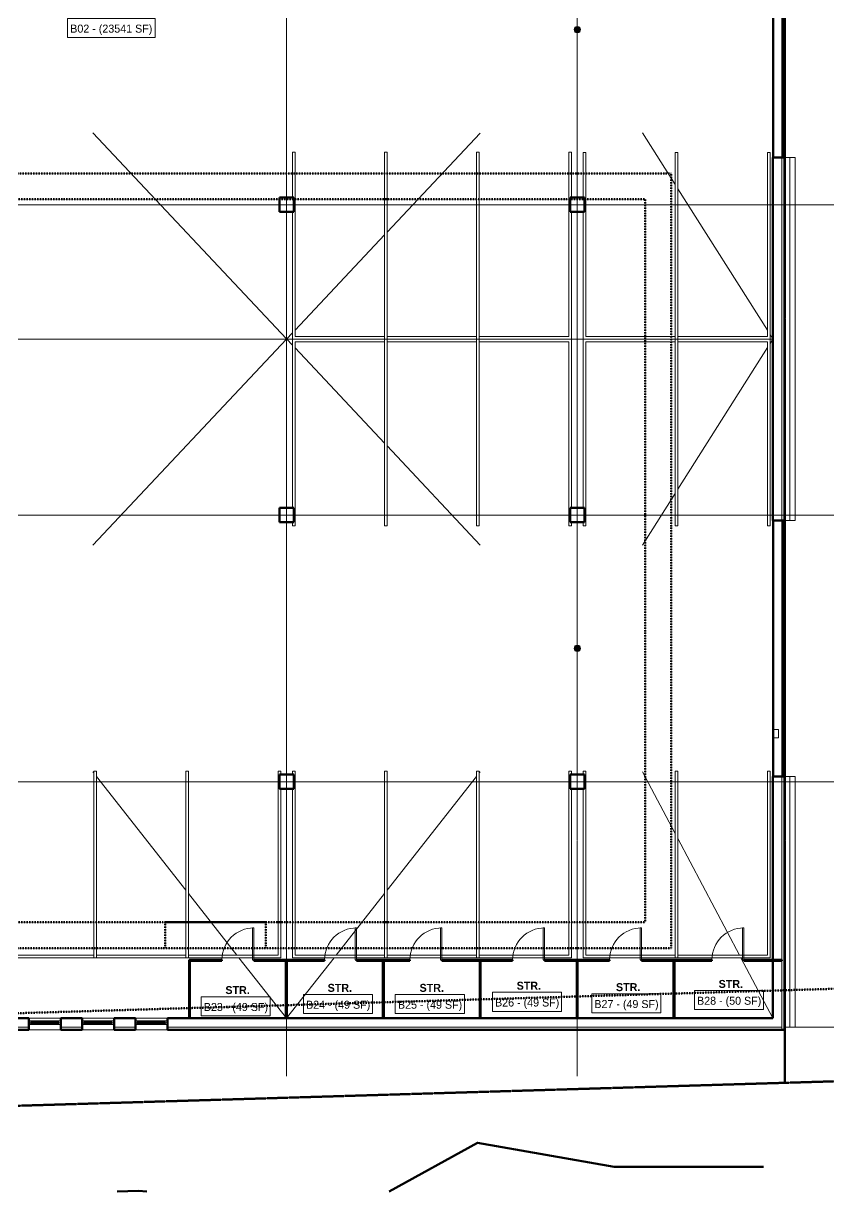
# Model space of a CAD drawing. Header units: inches. Extents: x -4235 to -464, y 9706 to 12365.
# Drawn here: x -2796 to -1891, y 9706 to 11020 of the extents above; entities that cross this region are included whole.
import ezdxf

# ---------------------------------------------------------------- set-up
doc = ezdxf.new("R2010")
doc.units = ezdxf.units.IN
doc.header["$MEASUREMENT"] = 0
for name, pattern in [('Dash 1_16_', [0.125, 0.0625, -0.0625]), ('Double Dash 3_8_', [1, 0.375, -0.125, 0.125, -0.125, 0.125, -0.125]), ('Grid Line 1_2_', [0.875, 0.5, -0.125, 0.125, -0.125])]:
    doc.linetypes.add(name, pattern=pattern)
for name, color, linetype, lineweight in [('0-1', 7, 'Continuous', 5), ('0-2', 7, 'Continuous', 9), ('A-AREA-IDEN', 2, 'Continuous', 9), ('A-DOOR-2', 7, 'Continuous', 9), ('A-FLOR-4', 71, 'Continuous', 13), ('A-FLOR-5', 192, 'Continuous', 9), ('A-FLOR-6', 50, 'Continuous', 13), ('A-GENM-1', 7, 'Continuous', 9), ('A-GLAZ-CWMG', 51, 'Continuous', 9), ('A-GLAZ-CWMG-4', 51, 'Continuous', 50), ('A-WALL', 113, 'Continuous', 13), ('C-BLDG-PADS-1', 10, 'Continuous', 9), ('C-BLDG-PADS-2', 254, 'Continuous', 9), ('C-BLDG-PADS-3', 7, 'Continuous', 9), ('C-PROP-LINE', 91, 'Double Dash 3_8_', 50), ('C-PROP-LINE-1', 91, 'Dash 1_16_', 50), ('C-TOPO', 7, 'Continuous', 9), ('C-TOPO-3', 10, 'Continuous', 9), ('C-TOPO-4', 254, 'Continuous', 9), ('C-TOPO-MAJR-1', 253, 'Continuous', 70), ('E-FIRE', 2, 'Continuous', 9), ('P-SANR-FIXT', 6, 'Continuous', 9), ('S-COLS', 52, 'Continuous', 9), ('S-COLS-1', 52, 'Continuous', 50), ('S-FNDN-1', 250, 'Continuous', 50), ('S-FNDN-2', 254, 'Continuous', 9), ('S-FNDN-3', 10, 'Continuous', 9), ('S-FNDN-5', 32, 'Continuous', 50), ('S-FNDN-6', 32, 'Continuous', 9), ('S-GRID-1', 1, 'Grid Line 1_2_', 9)]:
    doc.layers.add(name, color=color, linetype=linetype, lineweight=lineweight)
doc.styles.add('Century Gothic', font='ufonts.com_century-gothic.ttf', dxfattribs={"height": 9})
doc.styles.add('Century Gothic_B', font='GOTHICB.TTF', dxfattribs={"height": 9})

# ---------------------------------------------------------------- blocks, each defined once
blk = doc.blocks.new('CTR  - Topography_rvt-1-BACKGROUND - BASEMENT')
at = {"layer": 'C-BLDG-PADS-1'}
for p, q in [((-1940.3, 9891.2), (-1940.3, 9901.2)), ((-2420.9, 9888.2), (-2265.7, 9888.2)), ((-1961.2, 9888.2), (-1940.3, 9888.2)), ((-1940.3, 9888.2), (-1940.3, 9891.2))]:
    blk.add_line(p, q, dxfattribs=at)
at = {"layer": 'C-BLDG-PADS-2'}
for p, q in [((-1940.3, 10461.2), (-1940.3, 10869.2)), ((-1940.3, 9901.2), (-1940.3, 10173.2))]:
    blk.add_line(p, q, dxfattribs=at)
at = {"layer": 'C-BLDG-PADS-3'}
for p, q in [((-1940.3, 10869.2), (-1940.3, 11157.2)), ((-1940.3, 10173.2), (-1940.3, 10461.2))]:
    blk.add_line(p, q, dxfattribs=at)
at = {"layer": 'C-TOPO'}
blk.add_line((-1787.5, 9891.2), (-1940.3, 9891.2), dxfattribs=at)
at = {"layer": 'C-TOPO-3'}
for p, q in [((-2806.5, 9888.2), (-2790.3, 9888.2)), ((-2754.3, 9888.2), (-2730.3, 9888.2)), ((-2694.3, 9888.2), (-2670.3, 9888.2)), ((-2634.3, 9888.2), (-2420.9, 9888.2)), ((-2420.9, 9888.2), (-2296.1, 9888.2)), ((-2296.1, 9888.2), (-2290.2, 9888.2)), ((-2290.2, 9888.2), (-2270, 9888.2)), ((-2270, 9888.2), (-2265.7, 9888.2)), ((-2265.7, 9888.2), (-1961.2, 9888.2)), ((-1961.2, 9888.2), (-1940.3, 9888.2)), ((-1940.3, 9888.2), (-1940.3, 9891.2))]:
    blk.add_line(p, q, dxfattribs=at)
at = {"layer": 'C-TOPO-4'}
for p, q in [((-2790.3, 9888.2), (-2754.3, 9888.2)), ((-2730.3, 9888.2), (-2694.3, 9888.2)), ((-2670.3, 9888.2), (-2634.3, 9888.2))]:
    blk.add_line(p, q, dxfattribs=at)
at = {"layer": 'C-TOPO-MAJR-1', "flags": 128}
for points in [[(-2384.8, 9706.2), (-2285.5, 9761.2), (-2131.9, 9734.1), (-1963.9, 9734.1)], [(-2690.7, 9706.2), (-2667, 9707), (-2657.5, 9706.2)]]:
    blk.add_lwpolyline(points, dxfattribs=at)
blk = doc.blocks.new('Parking_Stall_Multiple - STANDARD-2088485-BACKGROUND - BASEMENT')
at = {"layer": 'A-GENM-1'}
for p, q in [((190, 314), (0, 314)), ((0, 314), (0, 207.3)), ((3, 210.3), (3, 311)), ((3, 311), (210, 311)), ((210, 314), (206, 314)), ((210, 311), (210, 314)), ((210, 210.3), (0, 210.3)), ((0, 210.3), (0, 103.7)), ((210, 210.3), (3, 210.3)), ((210, 207.3), (210, 210.3)), ((210, 207.3), (210, 210.3)), ((0, 207.3), (210, 207.3)), ((3, 106.7), (3, 207.3)), ((3, 207.3), (210, 207.3)), ((210, 106.7), (0, 106.7)), ((0, 106.7), (0, 0)), ((210, 106.7), (3, 106.7)), ((210, 103.7), (210, 106.7)), ((210, 103.7), (210, 106.7)), ((0, 103.7), (210, 103.7)), ((3, 3), (3, 103.7)), ((3, 103.7), (210, 103.7)), ((210, 3), (3, 3)), ((210, 0), (210, 3)), ((0, 0), (190, 0)), ((206, 0), (210, 0))]:
    blk.add_line(p, q, dxfattribs=at)
blk = doc.blocks.new('Parking_Stall_Multiple - STANDARD-2220512-BACKGROUND - BASEMENT')
at = {"layer": 'A-GENM-1'}
for p, q in [((190, 314), (0, 314)), ((0, 314), (0, 207.3)), ((3, 210.3), (3, 311)), ((3, 311), (210, 311)), ((210, 314), (206, 314)), ((210, 311), (210, 314)), ((210, 210.3), (0, 210.3)), ((0, 210.3), (0, 103.7)), ((210, 210.3), (3, 210.3)), ((210, 207.3), (210, 210.3)), ((210, 207.3), (210, 210.3)), ((0, 207.3), (210, 207.3)), ((3, 106.7), (3, 207.3)), ((3, 207.3), (210, 207.3)), ((210, 106.7), (0, 106.7)), ((0, 106.7), (0, 0)), ((210, 106.7), (3, 106.7)), ((210, 103.7), (210, 106.7)), ((210, 103.7), (210, 106.7)), ((0, 103.7), (210, 103.7)), ((3, 3), (3, 103.7)), ((3, 103.7), (210, 103.7)), ((210, 3), (3, 3)), ((210, 0), (210, 3)), ((0, 0), (190, 0)), ((206, 0), (210, 0))]:
    blk.add_line(p, q, dxfattribs=at)
blk = doc.blocks.new('Parking_Stall_Multiple - STANDARD-V1-BACKGROUND - BASEMENT')
at = {"layer": 'A-GENM-1'}
for p, q in [((143, 314), (0, 314)), ((0, 314), (0, 207.3)), ((3, 210.3), (3, 311)), ((3, 311), (210, 311)), ((210, 314), (159, 314)), ((210, 311), (210, 314)), ((210, 210.3), (0, 210.3)), ((0, 210.3), (0, 103.7)), ((210, 210.3), (3, 210.3)), ((210, 207.3), (210, 210.3)), ((210, 207.3), (210, 210.3)), ((0, 207.3), (210, 207.3)), ((3, 106.7), (3, 207.3)), ((3, 207.3), (210, 207.3)), ((210, 106.7), (0, 106.7)), ((0, 106.7), (0, 0)), ((210, 106.7), (3, 106.7)), ((210, 103.7), (210, 106.7)), ((210, 103.7), (210, 106.7)), ((0, 103.7), (210, 103.7)), ((3, 3), (3, 103.7)), ((3, 103.7), (210, 103.7)), ((210, 3), (3, 3)), ((210, 0), (210, 3)), ((0, 0), (143, 0)), ((159, 0), (210, 0))]:
    blk.add_line(p, q, dxfattribs=at)
blk = doc.blocks.new('Parking_Stall_Multiple - STANDARD-1982617-BACKGROUND - BASEMENT')
at = {"layer": 'A-GENM-1'}
for p, q in [((190, 0), (0, 0)), ((0, 0), (0, -106.7)), ((210, 0), (206, 0)), ((210, -3), (210, 0)), ((3, -103.7), (3, -3)), ((3, -3), (210, -3)), ((210, -103.7), (0, -103.7)), ((0, -103.7), (0, -210.3)), ((210, -103.7), (3, -103.7)), ((210, -106.7), (210, -103.7)), ((210, -106.7), (210, -103.7)), ((0, -106.7), (210, -106.7)), ((3, -207.3), (3, -106.7)), ((3, -106.7), (210, -106.7)), ((210, -207.3), (0, -207.3)), ((0, -207.3), (0, -314)), ((210, -207.3), (3, -207.3)), ((210, -210.3), (210, -207.3)), ((210, -210.3), (210, -207.3)), ((0, -210.3), (210, -210.3)), ((3, -311), (3, -210.3)), ((3, -210.3), (210, -210.3)), ((0, -314), (190, -314)), ((210, -311), (3, -311)), ((206, -314), (210, -314)), ((210, -314), (210, -311))]:
    blk.add_line(p, q, dxfattribs=at)
blk = doc.blocks.new('Parking_Stall_Multiple - STANDARD-1983040-BACKGROUND - BASEMENT')
at = {"layer": 'A-GENM-1'}
for p, q in [((210, 0), (0, 0)), ((0, 0), (0, -106.7)), ((210, -3), (210, 0)), ((3, -103.7), (3, -3)), ((3, -3), (210, -3)), ((210, -103.7), (0, -103.7)), ((0, -103.7), (0, -210.3)), ((210, -103.7), (3, -103.7)), ((210, -106.7), (210, -103.7)), ((210, -106.7), (210, -103.7)), ((0, -106.7), (210, -106.7)), ((3, -207.3), (3, -106.7)), ((3, -106.7), (210, -106.7)), ((210, -207.3), (3, -207.3)), ((210, -210.3), (210, -207.3)), ((0, -210.3), (189.9, -210.3)), ((205.9, -210.3), (210, -210.3))]:
    blk.add_line(p, q, dxfattribs=at)
blk = doc.blocks.new('Parking_Stall_Multiple - STANDARD-V5-BACKGROUND - BASEMENT')
at = {"layer": 'A-GENM-1'}
for p, q in [((143.1, 210.3), (0, 210.3)), ((0, 210.3), (0, 103.7)), ((210, 210.3), (159.1, 210.3)), ((210, 207.3), (210, 210.3)), ((3, 106.7), (3, 207.3)), ((3, 207.3), (210, 207.3)), ((210, 106.7), (0, 106.7)), ((0, 106.7), (0, 0)), ((210, 106.7), (3, 106.7)), ((210, 103.7), (210, 106.7)), ((210, 103.7), (210, 106.7)), ((0, 103.7), (210, 103.7)), ((3, 3), (3, 103.7)), ((3, 103.7), (210, 103.7)), ((210, 3), (3, 3)), ((210, 0), (210, 3)), ((0, 0), (210, 0))]:
    blk.add_line(p, q, dxfattribs=at)
blk = doc.blocks.new('Parking_Stall_Multiple - STANDARD-V6-BACKGROUND - BASEMENT')
at = {"layer": 'A-GENM-1'}
for p, q in [((190, 210.3), (0, 210.3)), ((0, 210.3), (0, 103.7)), ((210, 210.3), (206, 210.3)), ((210, 207.3), (210, 210.3)), ((3, 106.7), (3, 207.3)), ((3, 207.3), (210, 207.3)), ((210, 106.7), (0, 106.7)), ((0, 106.7), (0, 0)), ((210, 106.7), (3, 106.7)), ((210, 103.7), (210, 106.7)), ((210, 103.7), (210, 106.7)), ((0, 103.7), (210, 103.7)), ((3, 3), (3, 103.7)), ((3, 103.7), (210, 103.7)), ((210, 3), (3, 3)), ((210, 0), (210, 3)), ((0, 0), (210, 0))]:
    blk.add_line(p, q, dxfattribs=at)
blk = doc.blocks.new('CHAINLINK GATE - CHAINLINK GATE-2199385-BACKGROUND - BASEMENT')
at = {"layer": 'A-DOOR-2'}
for p, q in [((16.5, 36.5), (18, 36.5)), ((16.5, 0.5), (16.5, 36.5)), ((18, 0.5), (18, 36.5)), ((16.5, 0.5), (18, 0.5))]:
    blk.add_line(p, q, dxfattribs=at)
blk.add_arc((18, 0.5), 36, 90, 180, dxfattribs=at)
blk = doc.blocks.new('CTR - 1st Phase - Common Walls_rvt-1-BACKGROUND - BASEMENT')
at = {"layer": 'S-FNDN-1'}
for p, q in [((-2609, 9966.9), (-2610, 9966.9)), ((-2610, 9966.9), (-2610, 9901.2)), ((-2573, 9966.9), (-2609, 9966.9)), ((-2609, 9901.2), (-2609, 9965.9)), ((-2609, 9965.9), (-2573, 9965.9)), ((-2573, 9965.9), (-2573, 9966.9)), ((-2457.5, 9966.9), (-2537, 9966.9)), ((-2537, 9966.9), (-2537, 9965.9)), ((-2537, 9965.9), (-2501, 9965.9)), ((-2501, 9965.9), (-2501, 9901.2)), ((-2500, 9901.2), (-2500, 9965.9)), ((-2500, 9965.9), (-2457.5, 9965.9)), ((-2457.5, 9965.9), (-2457.5, 9966.9)), ((-2361.5, 9966.9), (-2421.5, 9966.9)), ((-2421.5, 9966.9), (-2421.5, 9965.9)), ((-2421.5, 9965.9), (-2392, 9965.9)), ((-2392, 9965.9), (-2392, 9901.2)), ((-2391, 9901.2), (-2391, 9965.9)), ((-2391, 9965.9), (-2361.5, 9965.9)), ((-2361.5, 9965.9), (-2361.5, 9966.9)), ((-2246, 9966.9), (-2325.5, 9966.9)), ((-2325.5, 9966.9), (-2325.5, 9965.9)), ((-2325.5, 9965.9), (-2283, 9965.9)), ((-2283, 9965.9), (-2283, 9901.2)), ((-2282, 9901.2), (-2282, 9965.9)), ((-2282, 9965.9), (-2246, 9965.9)), ((-2246, 9965.9), (-2246, 9966.9)), ((-2137, 9966.9), (-2210, 9966.9)), ((-2210, 9966.9), (-2210, 9965.9)), ((-2210, 9965.9), (-2174, 9965.9)), ((-2174, 9965.9), (-2174, 9901.2)), ((-2173, 9901.2), (-2173, 9965.9)), ((-2173, 9965.9), (-2137, 9965.9)), ((-2137, 9965.9), (-2137, 9966.9)), ((-2021.9, 9966.9), (-2101, 9966.9)), ((-2101, 9966.9), (-2101, 9965.9)), ((-2101, 9965.9), (-2065, 9965.9)), ((-2065, 9965.9), (-2065, 9901.2)), ((-2064, 9901.2), (-2064, 9965.9)), ((-2064, 9965.9), (-2021.9, 9965.9)), ((-2021.9, 9965.9), (-2021.9, 9966.9)), ((-1943.3, 9966.9), (-1985.9, 9966.9)), ((-1985.9, 9966.9), (-1985.9, 9965.9)), ((-1985.9, 9965.9), (-1943.3, 9965.9)), ((-1943.3, 9965.9), (-1943.3, 9966.9)), ((-2610, 9901.2), (-2609, 9901.2)), ((-2501, 9901.2), (-2500, 9901.2)), ((-2392, 9901.2), (-2391, 9901.2)), ((-2283, 9901.2), (-2282, 9901.2)), ((-2174, 9901.2), (-2173, 9901.2)), ((-2065, 9901.2), (-2064, 9901.2))]:
    blk.add_line(p, q, dxfattribs=at)
at = {"layer": 'S-FNDN-2'}
for p, q in [((-2610, 9966.9), (-2609, 9966.9)), ((-2610, 9966.9), (-2610, 9901.2)), ((-2573, 9966.9), (-2609, 9966.9)), ((-2609, 9901.2), (-2609, 9965.9)), ((-2609, 9965.9), (-2573, 9965.9)), ((-2573, 9966.9), (-2573, 9965.9)), ((-2537, 9965.9), (-2537, 9966.9)), ((-2457.5, 9966.9), (-2537, 9966.9)), ((-2537, 9965.9), (-2501, 9965.9)), ((-2501, 9965.9), (-2501, 9901.2)), ((-2500, 9901.2), (-2500, 9965.9)), ((-2500, 9965.9), (-2457.5, 9965.9)), ((-2457.5, 9966.9), (-2457.5, 9965.9)), ((-2421.5, 9965.9), (-2421.5, 9966.9)), ((-2361.5, 9966.9), (-2421.5, 9966.9)), ((-2421.5, 9965.9), (-2392, 9965.9)), ((-2392, 9965.9), (-2392, 9901.2)), ((-2391, 9901.2), (-2391, 9965.9)), ((-2391, 9965.9), (-2361.5, 9965.9)), ((-2361.5, 9966.9), (-2361.5, 9965.9)), ((-2325.5, 9965.9), (-2325.5, 9966.9)), ((-2246, 9966.9), (-2325.5, 9966.9)), ((-2325.5, 9965.9), (-2283, 9965.9)), ((-2283, 9965.9), (-2283, 9901.2)), ((-2282, 9901.2), (-2282, 9965.9)), ((-2282, 9965.9), (-2246, 9965.9)), ((-2246, 9966.9), (-2246, 9965.9)), ((-2210, 9965.9), (-2210, 9966.9)), ((-2137, 9966.9), (-2210, 9966.9)), ((-2210, 9965.9), (-2174, 9965.9)), ((-2174, 9965.9), (-2174, 9901.2)), ((-2173, 9901.2), (-2173, 9965.9)), ((-2173, 9965.9), (-2137, 9965.9)), ((-2137, 9966.9), (-2137, 9965.9)), ((-2101, 9965.9), (-2101, 9966.9)), ((-2021.9, 9966.9), (-2101, 9966.9)), ((-2101, 9965.9), (-2065, 9965.9)), ((-2065, 9965.9), (-2065, 9901.2)), ((-2064, 9901.2), (-2064, 9965.9)), ((-2064, 9965.9), (-2021.9, 9965.9)), ((-2021.9, 9966.9), (-2021.9, 9965.9)), ((-1985.9, 9965.9), (-1985.9, 9966.9)), ((-1953.3, 9966.9), (-1985.9, 9966.9)), ((-1985.9, 9965.9), (-1953.3, 9965.9))]:
    blk.add_line(p, q, dxfattribs=at)
at = {"layer": 'S-FNDN-3'}
for p, q in [((-1943.3, 9966.9), (-1953.3, 9966.9)), ((-1953.3, 9965.9), (-1943.3, 9965.9)), ((-1943.3, 9966.9), (-1943.3, 9965.9)), ((-2609, 9901.2), (-2610, 9901.2)), ((-2500, 9901.2), (-2501, 9901.2)), ((-2391, 9901.2), (-2392, 9901.2)), ((-2282, 9901.2), (-2283, 9901.2)), ((-2173, 9901.2), (-2174, 9901.2)), ((-2064, 9901.2), (-2065, 9901.2))]:
    blk.add_line(p, q, dxfattribs=at)
at = {"layer": '0-2'}
for name, p, rotation in [('Parking_Stall_Multiple - STANDARD-V1-BACKGROUND - BASEMENT', (-2179.8, 10665.2), 89.99999999999953), ('Parking_Stall_Multiple - STANDARD-V5-BACKGROUND - BASEMENT', (-1956.5, 10665.1), 89.99999999999953), ('Parking_Stall_Multiple - STANDARD-1982617-BACKGROUND - BASEMENT', (-2179.8, 10665.2), 270.0000000000005), ('Parking_Stall_Multiple - STANDARD-1983040-BACKGROUND - BASEMENT', (-1956.5, 10665.1), 270.0000000000005), ('Parking_Stall_Multiple - STANDARD-2220512-BACKGROUND - BASEMENT', (-2506.8, 9969.2), 89.99999999999953), ('Parking_Stall_Multiple - STANDARD-2088485-BACKGROUND - BASEMENT', (-2179.8, 9969.2), 89.99999999999953), ('Parking_Stall_Multiple - STANDARD-V6-BACKGROUND - BASEMENT', (-1956.5, 9969.2), 89.99999999999953)]:
    blk.add_blockref(name, p, dxfattribs=dict(at, rotation=rotation))
for p in [(-2555, 9966.4), (-2439.5, 9966.4), (-2343.5, 9966.4), (-2228, 9966.4), (-2119, 9966.4), (-2003.9, 9966.4)]:
    blk.add_blockref('CHAINLINK GATE - CHAINLINK GATE-2199385-BACKGROUND - BASEMENT', p, dxfattribs=at)
blk = doc.blocks.new('Concrete-Rectangular-Column - ONE-1856735-BACKGROUND - BASEMENT')
at = {"layer": 'S-COLS-1'}
for p, q in [((8, 8), (-8, 8)), ((-8, 8), (-8, -8)), ((8, -8), (8, 8)), ((-8, -8), (8, -8))]:
    blk.add_line(p, q, dxfattribs=at)
blk = doc.blocks.new('Basic Wall _ EXT - C8AØF - _10_ CONCRETE _ 2_ EPS INSUL_ - ___-2578963-BACKGROUND - BASEMENT')
at = {"layer": 'S-FNDN-6'}
for p, q in [((-1940.3, 10173.2), (-1934.4, 10173.2)), ((-1934.4, 10173.2), (-1928.4, 10173.2)), ((-1934.4, 10173.2), (-1934.4, 9891.2)), ((-1928.4, 10173.2), (-1928.3, 10173.2)), ((-1928.4, 10173.2), (-1928.4, 9891.2))]:
    blk.add_line(p, q, dxfattribs=at)
blk = doc.blocks.new('Basic Wall _ EXT - C8AØF - _10_ CONCRETE _ 2_ EPS INSUL_ - ___-2578966-BACKGROUND - BASEMENT')
at = {"layer": 'S-FNDN-6'}
for p, q in [((-1940.3, 10869.2), (-1934.4, 10869.2)), ((-1934.4, 10869.2), (-1928.4, 10869.2)), ((-1934.4, 10869.2), (-1934.4, 10461.2)), ((-1928.4, 10869.2), (-1928.3, 10869.2)), ((-1928.4, 10869.2), (-1928.4, 10461.2)), ((-1934.4, 10461.2), (-1940.3, 10461.2)), ((-1928.4, 10461.2), (-1934.4, 10461.2)), ((-1928.3, 10461.2), (-1928.4, 10461.2))]:
    blk.add_line(p, q, dxfattribs=at)
blk = doc.blocks.new('Rectangular Mullion - Louver Frame-2514203-BACKGROUND - BASEMENT')
at = {"layer": 'A-GLAZ-CWMG'}
for p, q in [((-2790.3, 9894.2), (-2790.3, 9898.2)), ((-2754.3, 9898.2), (-2790.3, 9898.2)), ((-2754.3, 9898.2), (-2754.3, 9894.2)), ((-2754.3, 9894.2), (-2790.3, 9894.2))]:
    blk.add_line(p, q, dxfattribs=at)
blk = doc.blocks.new('Rectangular Mullion - louver-2514202-BACKGROUND - BASEMENT')
at = {"layer": 'A-GLAZ-CWMG'}
for p, q in [((-2788.3, 9895.3), (-2788.3, 9896.2)), ((-2788.3, 9895.3), (-2756.3, 9895.3)), ((-2756.3, 9896.2), (-2756.3, 9895.3))]:
    blk.add_line(p, q, dxfattribs=at)
at = {"layer": 'A-GLAZ-CWMG-4'}
for p, q in [((-2756.3, 9896.3), (-2788.3, 9896.3)), ((-2788.3, 9896.3), (-2788.3, 9896.2)), ((-2788.3, 9896.2), (-2756.3, 9896.2)), ((-2756.3, 9896.2), (-2756.3, 9896.3))]:
    blk.add_line(p, q, dxfattribs=at)
blk = doc.blocks.new('Drain-Floor-WATTS-Square-Stainless_Steel_Strainer-Type_FD-1200-M - 2_ Outlet with 5_ Strainer-2528673-BACKGROUND - BASEMENT')
at = {"layer": 'P-SANR-FIXT'}
for p, q in [((-2.707, -2.707), (-2.707, 2.707)), ((-2.707, 2.707), (2.707, 2.707)), ((-2.03025, -2.03025), (-2.03025, 2.03025)), ((-2.03025, 2.03025), (2.03025, 2.03025)), ((-1.3535, -1.3535), (-1.3535, 1.3535)), ((-1.3535, 1.3535), (1.3535, 1.3535)), ((-0.67675, -0.67675), (-0.67675, 0.67675)), ((-0.67675, 0.67675), (0.67675, 0.67675)), ((0, 2.707), (0, -2.707)), ((0.67675, 0.67675), (0.67675, -0.67675)), ((1.3535, 1.3535), (1.3535, -1.3535)), ((2.03025, 2.03025), (2.03025, -2.03025)), ((2.707, 2.707), (2.707, -2.707)), ((-2.707, 0), (2.707, 0)), ((2.707, -2.707), (-2.707, -2.707)), ((2.03025, -2.03025), (-2.03025, -2.03025)), ((1.3535, -1.3535), (-1.3535, -1.3535)), ((0.67675, -0.67675), (-0.67675, -0.67675))]:
    blk.add_line(p, q, dxfattribs=at)
for start, end in [(360, 180), (180, 360)]:
    blk.add_arc((0, 0), 3.5, start, end, dxfattribs=at)
blk = doc.blocks.new('104416 - Fire Extinguishers - Wall - Class A - Light - 2A-2804325-BACKGROUND - BASEMENT')
at = {"layer": 'E-FIRE'}
for p, q in [((13.2, 6.1), (13.2, 5.8)), ((23.2, 6.1), (13.2, 6.1)), ((13.2, 6.1), (23.2, 6.1)), ((13.2, 6.1), (13.2, 5.8)), ((23.2, 5.8), (13.2, 5.8)), ((13.6, 5.8), (22.8, 5.8)), ((13.6, -0.2), (13.6, 5.8)), ((14.4, 6.1), (14.4, 6.3)), ((14.4, 6.3), (14.8, 6.3)), ((14.4, 6.1), (14.4, 6.3)), ((14.8, 6.3), (15, 6.3)), ((14.8, 6.1), (14.8, 6.3)), ((15, 6.3), (15.1, 6.3)), ((15, 6.1), (15, 6.3)), ((15.1, 6.3), (15.2, 6.3)), ((15.1, 6.1), (15.1, 6.3)), ((15.2, 6.3), (15.5, 6.3)), ((15.2, 6.1), (15.2, 6.3)), ((15.5, 6.3), (15.7, 6.3)), ((15.5, 6.1), (15.5, 6.3)), ((15.7, 6.3), (15.9, 6.3)), ((15.7, 6.1), (15.7, 6.3)), ((15.9, 6.1), (15.9, 6.3)), ((15.9, 6.3), (15.9, 6.3)), ((15.9, 6.1), (15.9, 6.3)), ((15.9, 6.1), (15.9, 6.3)), ((22.8, 5.8), (22.8, -0.2)), ((23.2, 5.8), (23.2, 6.1)), ((23.2, 5.8), (23.2, 6.1)), ((22.8, -0.2), (13.6, -0.2))]:
    blk.add_line(p, q, dxfattribs=at)
blk = doc.blocks.new('Family - ___-1878357-BACKGROUND - BASEMENT')
at = {"layer": 'C-PROP-LINE'}
for p, q in [((-1939.8, 9828.6), (-599.3, 9868.8)), ((-3831.8, 9772), (-2096.4, 9823.9)), ((-2096.4, 9823.9), (-1939.8, 9828.6))]:
    blk.add_line(p, q, dxfattribs=at)
blk = doc.blocks.new('Family - ___-2657144-BACKGROUND - BASEMENT')
at = {"layer": 'C-PROP-LINE'}
blk.add_line((-1939.8, 12268.7), (-1939.8, 9828.6), dxfattribs=at)
blk = doc.blocks.new('Family - ___-2835860-BACKGROUND - BASEMENT')
at = {"layer": 'C-PROP-LINE-1'}
for p, q in [((-2067.9, 10851.4), (-3401.4, 10851.4)), ((-2067.9, 9980.2), (-2067.9, 10851.4)), ((-2636.9, 10009.1), (-2636.9, 9980.2)), ((-2523.7, 10009.1), (-2636.9, 10009.1)), ((-2523.7, 9980.2), (-2523.7, 10009.1)), ((-2636.9, 9980.2), (-3860.7, 9980.2)), ((-2067.9, 9980.2), (-2523.7, 9980.2))]:
    blk.add_line(p, q, dxfattribs=at)
blk = doc.blocks.new('Family - ___-2835903-BACKGROUND - BASEMENT')
at = {"layer": 'C-PROP-LINE-1'}
for p, q in [((-2096.8, 10822.5), (-3400.9, 10822.5)), ((-2096.8, 10009.1), (-2096.8, 10822.5)), ((-2096.8, 10009.1), (-3831.8, 10009.1))]:
    blk.add_line(p, q, dxfattribs=at)
blk = doc.blocks.new('Family - ___-2835932-BACKGROUND - BASEMENT')
at = {"layer": 'C-PROP-LINE-1'}
for p, q in [((-2067.9, 10851.4), (-3401.4, 10851.4)), ((-2067.9, 9980.2), (-2067.9, 10851.4)), ((-2067.9, 9980.2), (-3860.7, 9980.2))]:
    blk.add_line(p, q, dxfattribs=at)
blk = doc.blocks.new('Family - ___-2855424-BACKGROUND - BASEMENT')
at = {"layer": 'C-PROP-LINE-1'}
blk.add_line((-3987.1, 9871.4), (-600.6, 9972.8), dxfattribs=at)

msp = doc.modelspace()

# ---------------------------------------------------------------- linework, layer by layer
at = {"layer": 'A-AREA-IDEN', "flags": 128}
for points in [[(-2746.6, 11025.8), (-2647.9, 11025.8), (-2647.9, 11004.3), (-2746.6, 11004.3)], [(-2596.4, 9925.4), (-2518.6, 9925.4), (-2518.6, 9903.9), (-2596.4, 9903.9)], [(-2481.4, 9927.9), (-2403.6, 9927.9), (-2403.6, 9906.4), (-2481.4, 9906.4)], [(-2378, 9927.9), (-2300.2, 9927.9), (-2300.2, 9906.4), (-2378, 9906.4)], [(-2268.8, 9930.4), (-2191, 9930.4), (-2191, 9908.9), (-2268.8, 9908.9)], [(-2157.1, 9928.7), (-2079.3, 9928.7), (-2079.3, 9907.2), (-2157.1, 9907.2)], [(-2041.6, 9932.4), (-1963.8, 9932.4), (-1963.8, 9910.9), (-2041.6, 9910.9)]]:
    msp.add_lwpolyline(points, close=True, dxfattribs=at)
at = {"layer": 'A-FLOR-4'}
for p, q in [((-2500.3, 10824.2), (-2500.3, 11274.2)), ((-2500.3, 10665.3), (-2718.1, 10897)), ((-2282.5, 10896.9), (-2387.2, 10785.5)), ((-2063.2, 10838.9), (-2099.8, 10897)), ((-1959.5, 10675), (-2060.2, 10834.2)), ((-2500.3, 10475.2), (-2500.3, 10808.2)), ((-2390.2, 10782.3), (-2490.8, 10675.2)), ((-2493.8, 10672), (-2500.3, 10665.1)), ((-1953.3, 10665.2), (-1956.5, 10670.2)), ((-2500.3, 10665.3), (-2833.8, 10665.2)), ((-2500.3, 10665.1), (-2833.8, 10665.1)), ((-2718.1, 10433.4), (-2500.3, 10665.1)), ((-2493.8, 10658.4), (-2500.3, 10665.3)), ((-2500.2, 10665.2), (-2493.8, 10665.2)), ((-2179.8, 10665.2), (-2166.8, 10665.2)), ((-1956.5, 10665.2), (-1953.3, 10665.2)), ((-1953.3, 10665.2), (-1956.5, 10660.2)), ((-2390.2, 10548.1), (-2490.8, 10655.2)), ((-1959.5, 10655.5), (-2060.2, 10496.2)), ((-2282.5, 10433.5), (-2387.2, 10544.9)), ((-2063.2, 10491.5), (-2099.8, 10433.5)), ((-2500.3, 10175.2), (-2500.3, 10459.2)), ((-2717.2, 10177.1), (-2718.1, 10178.3)), ((-2613.5, 10045.2), (-2714.2, 10173.3)), ((-2286.5, 10173.2), (-2387.2, 10045.2)), ((-2282.5, 10178.3), (-2283.5, 10177.1)), ((-2063.2, 10108.9), (-2099.8, 10178.3)), ((-2500.3, 9965.9), (-2500.3, 10159.2)), ((-1990.9, 9972.2), (-2060.2, 10103.2)), ((-2556.1, 9972.2), (-2610.5, 10041.4)), ((-2390.2, 10041.4), (-2444.5, 9972.2)), ((-2500.3, 9901.2), (-2553.8, 9969.2)), ((-2446.9, 9969.2), (-2500.3, 9901.2)), ((-1953.3, 9901.2), (-1989.3, 9969.2))]:
    msp.add_line(p, q, dxfattribs=at)
at = {"layer": 'A-FLOR-5'}
for p, q in [((-1953.3, 11896.2), (-1953.3, 10218.9)), ((-1953.3, 10217.4), (-1953.3, 10173.2)), ((-2500, 9901.2), (-2790.3, 9901.2))]:
    msp.add_line(p, q, dxfattribs=at)
at = {"layer": 'A-FLOR-6'}
msp.add_line((-2500.3, 9901.2), (-2500.3, 9965.9), dxfattribs=at)
at = {"layer": 'A-WALL'}
for p, q in [((-1943.3, 12087.2), (-1943.3, 9888.2)), ((-2790.3, 9891.2), (-3894.1, 9891.2)), ((-2730.3, 9891.2), (-2754.3, 9891.2)), ((-2670.3, 9891.2), (-2694.3, 9891.2)), ((-1943.3, 9891.2), (-2634.3, 9891.2))]:
    msp.add_line(p, q, dxfattribs=at)
at = {"layer": 'S-FNDN-5'}
for p, q in [((-1952.9, 11157.2), (-1952.9, 10869.2)), ((-1941.3, 10869.2), (-1941.3, 11157.2)), ((-1940.3, 10869.2), (-1953.3, 10869.2)), ((-1953.3, 10869.2), (-1953.3, 10461.2)), ((-1940.3, 10461.2), (-1940.3, 10869.2)), ((-1953.3, 10461.2), (-1940.3, 10461.2)), ((-1952.9, 10461.2), (-1952.9, 10173.2)), ((-1941.3, 10173.2), (-1941.3, 10461.2)), ((-1940.3, 10173.2), (-1953.3, 10173.2)), ((-1953.3, 10173.2), (-1953.3, 9901.2)), ((-1940.3, 9888.2), (-1940.3, 10173.2)), ((-2790.3, 9901.2), (-3819.3, 9901.2)), ((-2790.3, 9888.2), (-2790.3, 9901.2)), ((-2730.3, 9901.2), (-2754.3, 9901.2)), ((-2754.3, 9901.2), (-2754.3, 9888.2)), ((-2730.3, 9888.2), (-2730.3, 9901.2)), ((-2670.3, 9901.2), (-2694.3, 9901.2)), ((-2694.3, 9901.2), (-2694.3, 9888.2)), ((-2670.3, 9888.2), (-2670.3, 9901.2)), ((-1953.3, 9901.2), (-2634.3, 9901.2)), ((-2634.3, 9901.2), (-2634.3, 9888.2)), ((-3892.7, 9888.2), (-2790.3, 9888.2)), ((-2754.3, 9888.2), (-2730.3, 9888.2)), ((-2694.3, 9888.2), (-2670.3, 9888.2)), ((-2634.3, 9888.2), (-1940.3, 9888.2))]:
    msp.add_line(p, q, dxfattribs=at)
at = {"layer": 'S-FNDN-6'}
for p, q in [((-2730.3, 9901.2), (-2694.3, 9901.2)), ((-2670.3, 9901.2), (-2634.3, 9901.2)), ((-2754.3, 9888.2), (-2790.3, 9888.2)), ((-2634.3, 9888.2), (-2754.3, 9888.2))]:
    msp.add_line(p, q, dxfattribs=at)
at = {"layer": 'S-GRID-1'}
for p, q in [((-2500.3, 9836.2), (-2500.3, 12299.8)), ((-2173.3, 9836.2), (-2173.3, 12299.8)), ((-464.5, 10816.2), (-4185.7, 10816.2)), ((-464.5, 10467.2), (-4185.7, 10467.2)), ((-464.5, 10167.2), (-4185.7, 10167.2))]:
    msp.add_line(p, q, dxfattribs=at)

# ---------------------------------------------------------------- block references
at = {"layer": '0-1'}
for name in ['CTR  - Topography_rvt-1-BACKGROUND - BASEMENT', 'CTR - 1st Phase - Common Walls_rvt-1-BACKGROUND - BASEMENT']:
    msp.add_blockref(name, (0, 0), dxfattribs=at)
at = {"layer": 'A-GLAZ-CWMG'}
for name, p in [('Rectangular Mullion - Louver Frame-2514203-BACKGROUND - BASEMENT', (0, 0)), ('Rectangular Mullion - louver-2514202-BACKGROUND - BASEMENT', (0, 0)), ('Rectangular Mullion - Louver Frame-2514203-BACKGROUND - BASEMENT', (60, 0)), ('Rectangular Mullion - louver-2514202-BACKGROUND - BASEMENT', (60, 0)), ('Rectangular Mullion - Louver Frame-2514203-BACKGROUND - BASEMENT', (120, 0)), ('Rectangular Mullion - louver-2514202-BACKGROUND - BASEMENT', (120, 0))]:
    msp.add_blockref(name, p, dxfattribs=at)
at = {"layer": 'C-PROP-LINE'}
for name in ['Family - ___-1878357-BACKGROUND - BASEMENT', 'Family - ___-2657144-BACKGROUND - BASEMENT']:
    msp.add_blockref(name, (0, 0), dxfattribs=at)
at = {"layer": 'C-PROP-LINE-1'}
for name in ['Family - ___-2835860-BACKGROUND - BASEMENT', 'Family - ___-2835932-BACKGROUND - BASEMENT', 'Family - ___-2835903-BACKGROUND - BASEMENT', 'Family - ___-2855424-BACKGROUND - BASEMENT']:
    msp.add_blockref(name, (0, 0), dxfattribs=at)
at = {"layer": 'E-FIRE', "rotation": 90}
msp.add_blockref('104416 - Fire Extinguishers - Wall - Class A - Light - 2A-2804325-BACKGROUND - BASEMENT', (-1947.1, 10203), dxfattribs=at)
at = {"layer": 'P-SANR-FIXT'}
for p in [(-2173.3, 11013.2), (-2173.3, 10317.2)]:
    msp.add_blockref('Drain-Floor-WATTS-Square-Stainless_Steel_Strainer-Type_FD-1200-M - 2_ Outlet with 5_ Strainer-2528673-BACKGROUND - BASEMENT', p, dxfattribs=at)
at = {"layer": 'S-COLS'}
for p in [(-2500.3, 10816.2), (-2173.3, 10816.2), (-2500.3, 10467.2), (-2173.3, 10467.2), (-2500.3, 10167.2), (-2173.3, 10167.2)]:
    msp.add_blockref('Concrete-Rectangular-Column - ONE-1856735-BACKGROUND - BASEMENT', p, dxfattribs=at)
at = {"layer": 'S-FNDN-6'}
for name in ['Basic Wall _ EXT - C8AØF - _10_ CONCRETE _ 2_ EPS INSUL_ - ___-2578966-BACKGROUND - BASEMENT', 'Basic Wall _ EXT - C8AØF - _10_ CONCRETE _ 2_ EPS INSUL_ - ___-2578963-BACKGROUND - BASEMENT']:
    msp.add_blockref(name, (0, 0), dxfattribs=at)

# ---------------------------------------------------------------- texts
at = {"layer": 'A-AREA-IDEN', "char_height": 9, "attachment_point": 1}
for s, insert, width, style in [('B02 - (23541 SF)', (-2743.6, 11018.8), 112.11, 'Century Gothic'), ('STR.', (-2569.1, 9937.4), 27.876, 'Century Gothic_B'), ('STR.', (-2454.1, 9939.9), 27.876, 'Century Gothic_B'), ('STR.', (-2350.7, 9939.9), 27.876, 'Century Gothic_B'), ('STR.', (-2241.5, 9942.3), 27.876, 'Century Gothic_B'), ('STR.', (-2129.8, 9940.7), 27.876, 'Century Gothic_B'), ('STR.', (-2014.3, 9944.3), 27.876, 'Century Gothic_B'), ('B24 - (49 SF)', (-2478.4, 9920.9), 86.658, 'Century Gothic'), ('B25 - (49 SF)', (-2375, 9920.9), 86.658, 'Century Gothic'), ('B26 - (49 SF)', (-2265.8, 9923.4), 86.658, 'Century Gothic'), ('B27 - (49 SF)', (-2154.1, 9921.7), 86.658, 'Century Gothic'), ('B28 - (50 SF)', (-2038.6, 9925.4), 86.658, 'Century Gothic'), ('B23 - (49 SF)', (-2593.4, 9918.4), 86.658, 'Century Gothic')]:
    msp.add_mtext(s, dxfattribs=dict(at, insert=insert, width=width, style=style))

doc.saveas('drawing.dxf')
